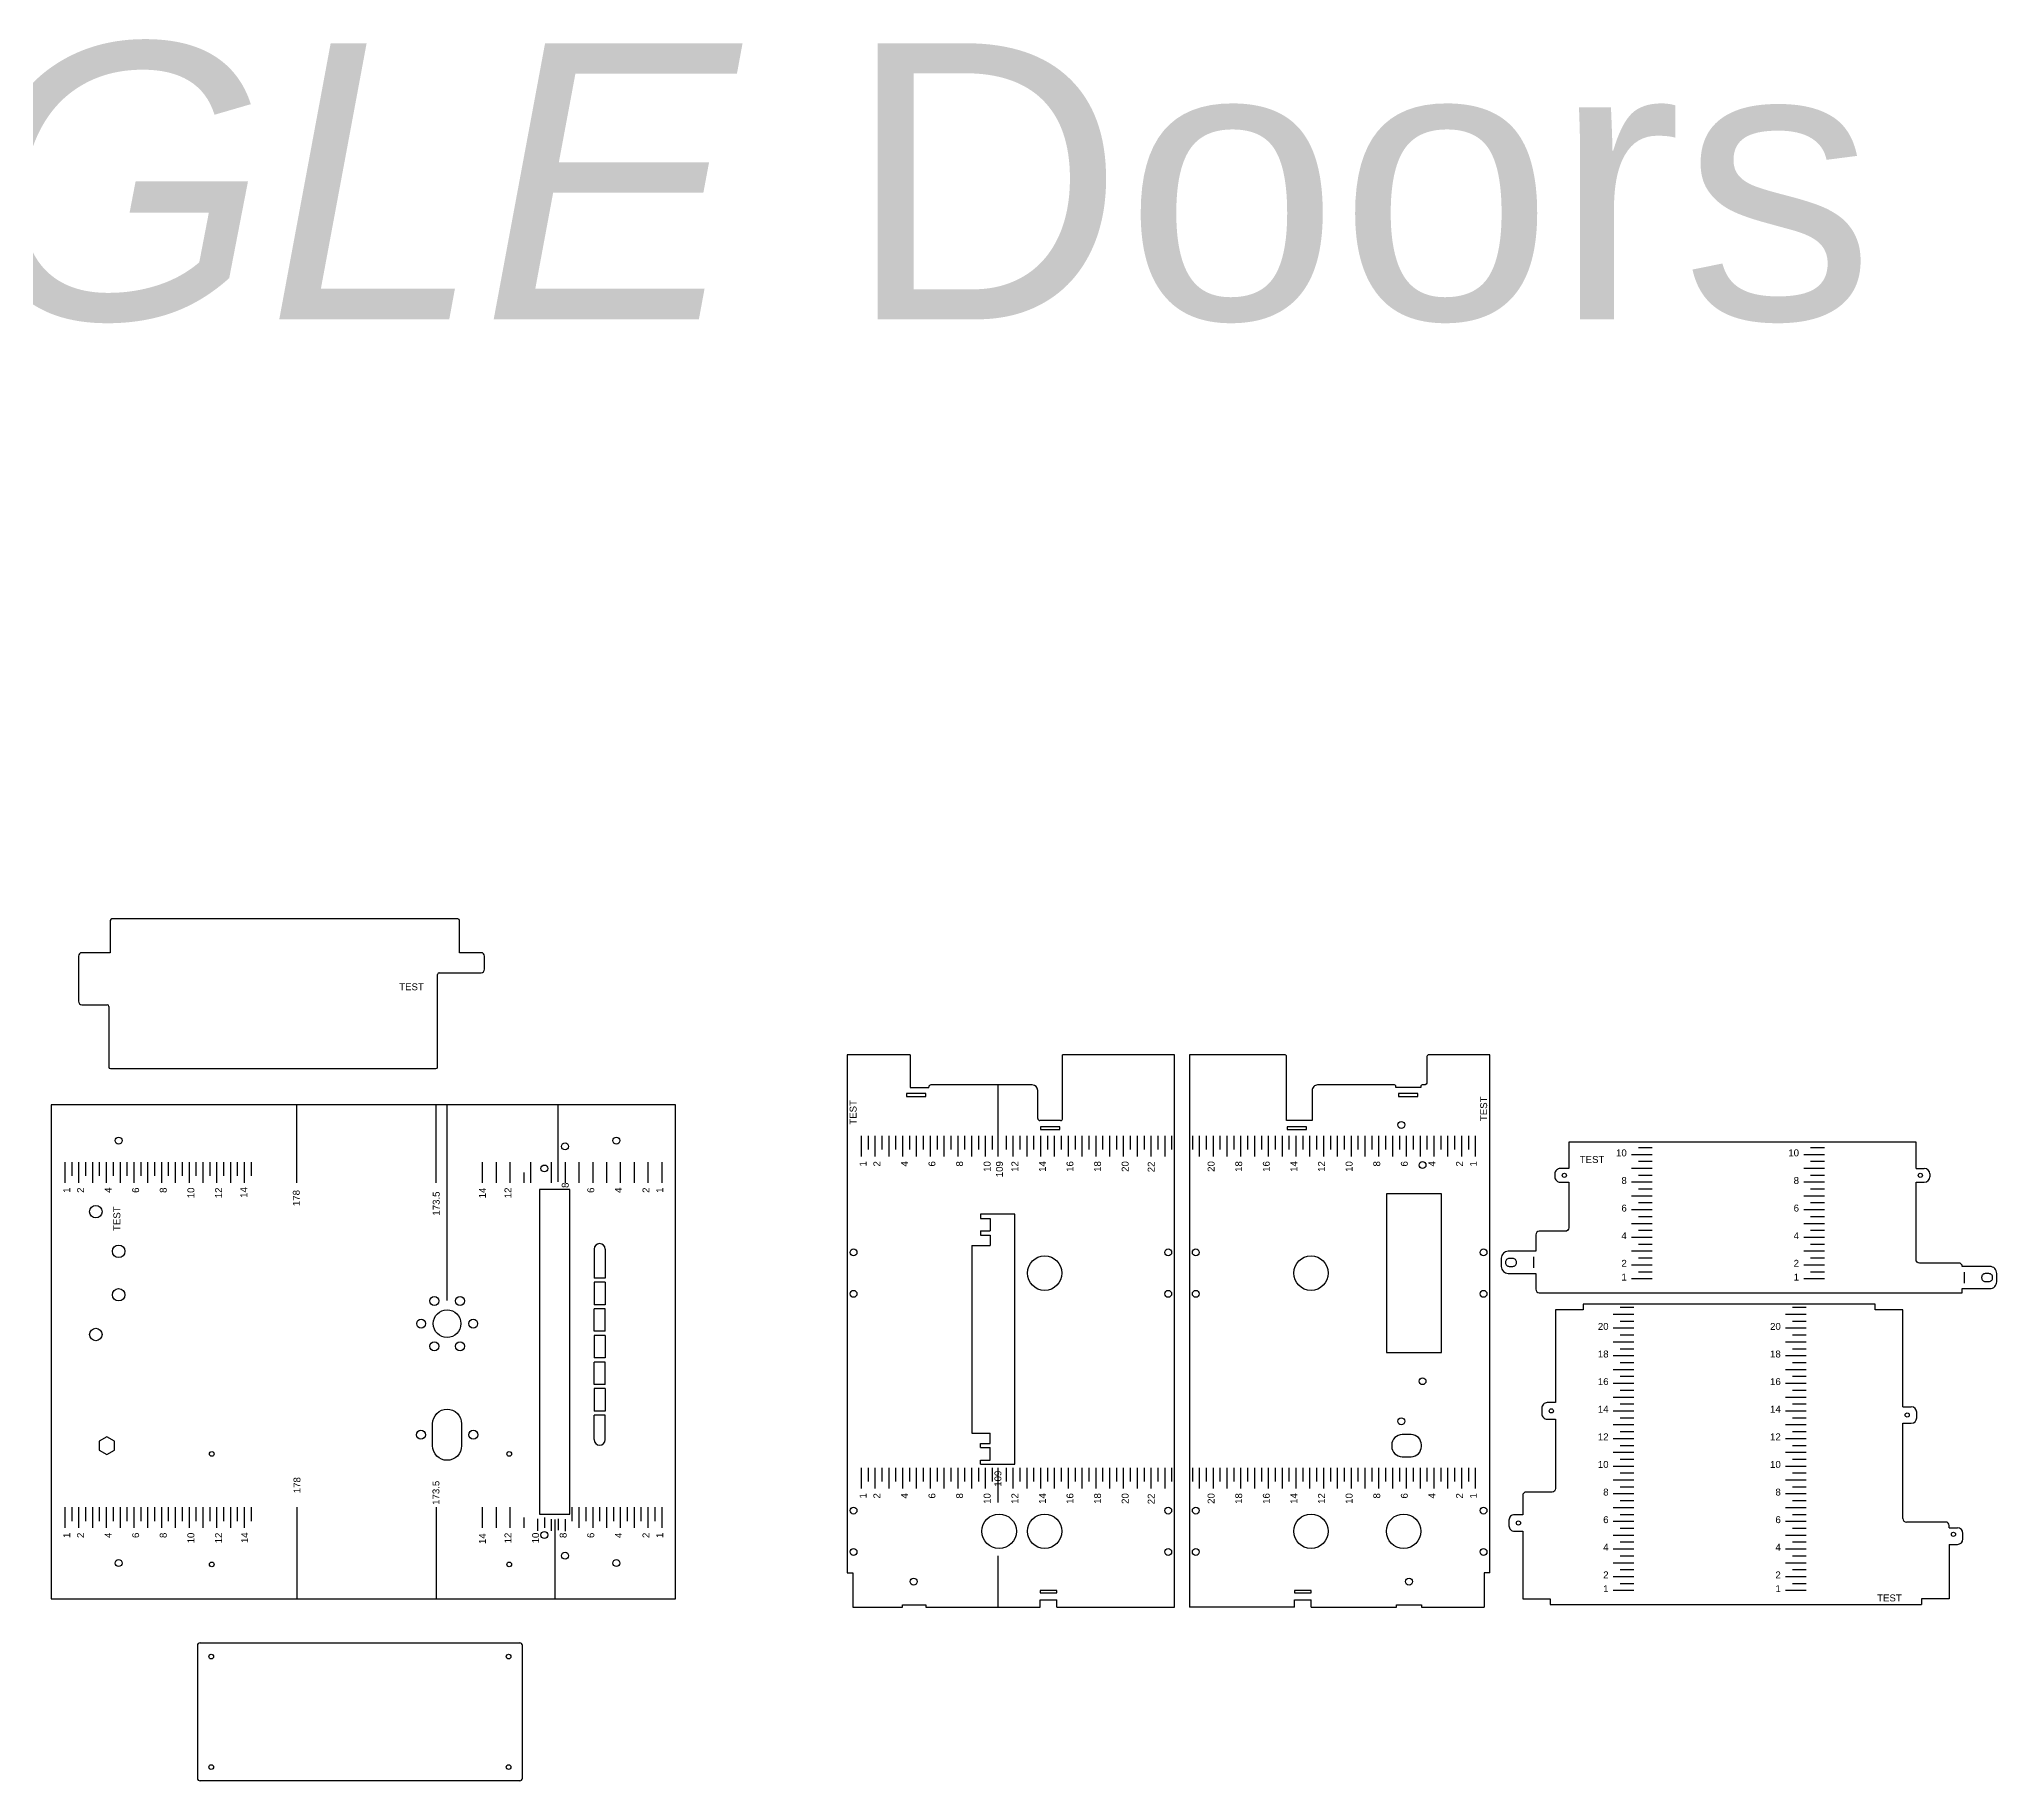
# Model space of a CAD drawing. Header units: millimetres. Extents: x -925 to 3059, y -1469 to 1737.
# Drawn here: x 775 to 2194, y -1461 to -199 of the extents above; entities that cross this region are included whole.
import ezdxf

# ---------------------------------------------------------------- set-up
doc = ezdxf.new("R2010")
doc.units = ezdxf.units.MM
doc.styles.get("Standard").update_dxf_attribs({"font": 'arial.ttf'})

msp = doc.modelspace()

# ---------------------------------------------------------------- linework, layer by layer
at = {"color": 3}
for p, q in [((1078.7, -836.5), (827.9, -836.5)), ((826.7, -837.7), (826.7, -861)), ((1079.9, -861), (1079.9, -837.7)), ((803.7, -863.5), (803.7, -896.2)), ((826.7, -861), (806.2, -861)), ((1095.4, -861), (1079.9, -861)), ((1097.9, -873), (1097.9, -863.5)), ((1063.9, -943.8), (1063.9, -876.7)), ((1065.1, -875.5), (1095.4, -875.5)), ((806.2, -898.7), (824.5, -898.7)), ((825.7, -899.9), (825.7, -943.8)), ((826.9, -945), (1062.7, -945)), ((1177.3, -1075.7), (1177.3, -1096.7)), ((1181.3, -1071.7), (1181.3, -1071.7)), ((1185.3, -1075.7), (1185.3, -1096.7)), ((1185.3, -1096.7), (1177.3, -1096.7)), ((1177.3, -1099.7), (1177.3, -1116)), ((1185.3, -1099.7), (1177.3, -1099.7)), ((1185.3, -1099.7), (1185.3, -1116)), ((1185.3, -1116), (1177.3, -1116)), ((1185.3, -1119), (1177.3, -1119)), ((1177.3, -1135.2), (1177.3, -1119)), ((1185.3, -1135.2), (1185.3, -1119)), ((1185.3, -1135.2), (1177.3, -1135.2)), ((1177.3, -1138.2), (1177.3, -1154.5)), ((1185.3, -1138.2), (1177.3, -1138.2)), ((1185.3, -1138.2), (1185.3, -1154.5)), ((1185.3, -1154.5), (1177.3, -1154.5)), ((1185.3, -1157.5), (1177.3, -1157.5)), ((1177.3, -1173.7), (1177.3, -1157.5)), ((1185.3, -1173.7), (1185.3, -1157.5)), ((1185.3, -1173.7), (1177.3, -1173.7)), ((1177.3, -1176.7), (1177.3, -1193)), ((1185.3, -1176.7), (1177.3, -1176.7)), ((1185.3, -1176.7), (1185.3, -1193)), ((1185.3, -1193), (1177.3, -1193)), ((1185.3, -1196), (1177.3, -1196)), ((1177.3, -1213.7), (1177.3, -1196)), ((1185.3, -1213.7), (1185.3, -1196)), ((1181.3, -1217.7), (1181.3, -1217.7))]:
    msp.add_line(p, q, dxfattribs=at)
for p, q in [((1406.3, -935.1), (1360.8, -935.1)), ((1406.3, -935.1), (1406.3, -958.6)), ((1516.8, -981.1), (1516.8, -935.1)), ((1417.8, -963.1), (1403.8, -963.1)), ((1403.8, -963.1), (1403.8, -965.1)), ((1406.3, -958.6), (1419.8, -958.6)), ((1417.8, -965.1), (1417.8, -963.1)), ((1419.8, -958.6), (1419.8, -958.3)), ((1494.8, -956.8), (1421.3, -956.8)), ((1498.8, -981.1), (1498.8, -960.8)), ((1236.3, -971.1), (783.8, -971.1)), ((783.8, -971.1), (783.8, -1329.1)), ((1236.3, -1329.1), (1236.3, -971.1)), ((1403.8, -965.1), (1417.8, -965.1)), ((1515.3, -982.6), (1500.3, -982.6)), ((1514.8, -987.1), (1500.8, -987.1)), ((1500.8, -987.1), (1500.8, -989.1)), ((1500.8, -989.1), (1514.8, -989.1)), ((1514.8, -989.1), (1514.8, -987.1)), ((2145.2, -1021.3), (2145.2, -1023.3)), ((1457.3, -1050.5), (1457.3, -1053.5)), ((1457.3, -1062.5), (1464.3, -1062.5)), ((1464.3, -1053.5), (1464.3, -1062.5)), ((1451.1, -1073), (1451.1, -1209)), ((1451.1, -1073), (1464.3, -1073)), ((1464.3, -1065.5), (1464.3, -1073)), ((2170.3, -1100.3), (2170.3, -1092.3)), ((1862.2, -1107.3), (2168.7, -1107.3)), ((2105.7, -1119.6), (2105.7, -1115.6)), ((2125.7, -1119.6), (2105.7, -1119.6)), ((2125.7, -1270.9), (2125.7, -1201.9)), ((2135.7, -1197.9), (2135.7, -1193.9)), ((1451.1, -1209), (1464.3, -1209)), ((1457.3, -1219.5), (1464.3, -1219.5)), ((1464.3, -1216.5), (1464.3, -1209)), ((1457.3, -1231.5), (1482.3, -1231.5)), ((2156.7, -1273.4), (2128.2, -1273.4)), ((2159.2, -1277.6), (2159.2, -1275.9)), ((2159.2, -1289.6), (2159.2, -1329.1)), ((2169.2, -1285.6), (2169.2, -1281.6)), ((1360.8, -1310.1), (1364.8, -1310.1)), ((1364.8, -1310.1), (1364.8, -1335.1)), ((1826.3, -1310.1), (1822.3, -1310.1)), ((1822.3, -1310.1), (1822.3, -1335.1)), ((783.8, -1329.1), (1236.3, -1329.1)), ((1500.6, -1335.1), (1500.6, -1329.7)), ((1500.6, -1329.7), (1512.6, -1329.7)), ((1512.6, -1335.1), (1512.6, -1329.7)), ((1684.8, -1335.1), (1684.8, -1329.7)), ((1684.8, -1329.7), (1696.8, -1329.7)), ((1696.8, -1335.1), (1696.8, -1329.7)), ((2159.2, -1329.1), (2139.2, -1329.1)), ((2139.2, -1329.1), (2139.2, -1333.1)), ((1512.6, -1335.1), (1597.8, -1335.1)), ((1684.8, -1335.1), (1608.8, -1335.1))]:
    msp.add_line(p, q)
at = {"color": 2}
for p, q in [((1469.8, -956.8), (1469.8, -1008.6)), ((961.8, -1027.7), (961.8, -971.1)), ((1062.8, -1027.7), (1062.8, -971.1)), ((1370.8, -993.6), (1370.8, -1008.6)), ((1375.8, -993.6), (1375.8, -1003.6)), ((1380.8, -993.6), (1380.8, -1008.6)), ((1385.8, -993.6), (1385.8, -1003.6)), ((1390.8, -993.6), (1390.8, -1008.6)), ((1395.8, -993.6), (1395.8, -1003.6)), ((1400.8, -993.6), (1400.8, -1008.6)), ((1405.8, -993.6), (1405.8, -1003.6)), ((1410.8, -993.6), (1410.8, -1008.6)), ((1415.8, -993.6), (1415.8, -1003.6)), ((1420.8, -993.6), (1420.8, -1008.6)), ((1425.8, -993.6), (1425.8, -1003.6)), ((1430.8, -993.6), (1430.8, -1008.6)), ((1435.8, -993.6), (1435.8, -1003.6)), ((1440.8, -993.6), (1440.8, -1008.6)), ((1445.8, -993.6), (1445.8, -1003.6)), ((1450.8, -993.6), (1450.8, -1008.6)), ((1455.8, -993.6), (1455.8, -1003.6)), ((1460.8, -993.6), (1460.8, -1008.6)), ((1465.8, -993.6), (1465.8, -1003.6)), ((1475.8, -993.6), (1475.8, -1003.6)), ((1480.8, -993.6), (1480.8, -1008.6)), ((1485.8, -993.6), (1485.8, -1003.6)), ((1490.8, -993.6), (1490.8, -1008.6)), ((1495.8, -993.6), (1495.8, -1003.6)), ((1500.8, -993.6), (1500.8, -1008.6)), ((1505.8, -993.6), (1505.8, -1003.6)), ((1510.8, -993.6), (1510.8, -1008.6)), ((1515.8, -993.6), (1515.8, -1003.6)), ((1520.8, -993.6), (1520.8, -1008.6)), ((1525.8, -993.6), (1525.8, -1003.6)), ((1530.8, -993.6), (1530.8, -1008.6)), ((1535.8, -993.6), (1535.8, -1003.6)), ((1540.8, -993.6), (1540.8, -1008.6)), ((1545.8, -993.6), (1545.8, -1003.6)), ((1550.8, -993.6), (1550.8, -1008.6)), ((1555.8, -993.6), (1555.8, -1003.6)), ((1560.8, -993.6), (1560.8, -1008.6)), ((1565.8, -993.6), (1565.8, -1003.6)), ((1570.8, -993.6), (1570.8, -1008.6)), ((1575.8, -993.6), (1575.8, -1003.6)), ((1580.8, -993.6), (1580.8, -1008.6)), ((1585.8, -993.6), (1585.8, -1003.6)), ((1590.8, -993.6), (1590.8, -1008.6)), ((1595.8, -993.6), (1595.8, -1003.6)), ((1610.8, -993.6), (1610.8, -1003.6)), ((1615.8, -993.6), (1615.8, -1008.6)), ((1620.8, -993.6), (1620.8, -1003.6)), ((1625.8, -993.6), (1625.8, -1008.6)), ((1630.8, -993.6), (1630.8, -1003.6)), ((1635.8, -993.6), (1635.8, -1008.6)), ((1640.8, -993.6), (1640.8, -1003.6)), ((1645.8, -993.6), (1645.8, -1008.6)), ((1650.8, -993.6), (1650.8, -1003.6)), ((1655.8, -993.6), (1655.8, -1008.6)), ((1660.8, -993.6), (1660.8, -1003.6)), ((1665.8, -993.6), (1665.8, -1008.6)), ((1670.8, -993.6), (1670.8, -1003.6)), ((1675.8, -993.6), (1675.8, -1008.6)), ((1680.8, -993.6), (1680.8, -1003.6)), ((1685.8, -993.6), (1685.8, -1008.6)), ((1690.8, -993.6), (1690.8, -1003.6)), ((1695.8, -993.6), (1695.8, -1008.6)), ((1700.8, -993.6), (1700.8, -1003.6)), ((1705.8, -993.6), (1705.8, -1008.6)), ((1710.8, -993.6), (1710.8, -1003.6)), ((1715.8, -993.6), (1715.8, -1008.6)), ((1720.8, -993.6), (1720.8, -1003.6)), ((1725.8, -993.6), (1725.8, -1008.6)), ((1730.8, -993.6), (1730.8, -1003.6)), ((1735.8, -993.6), (1735.8, -1008.6)), ((1740.8, -993.6), (1740.8, -1003.6)), ((1745.8, -993.6), (1745.8, -1008.6)), ((1750.8, -993.6), (1750.8, -1003.6)), ((1755.8, -993.6), (1755.8, -1008.6)), ((1760.8, -993.6), (1760.8, -1003.6)), ((1765.8, -993.6), (1765.8, -1008.6)), ((1770.8, -993.6), (1770.8, -1003.6)), ((1775.8, -993.6), (1775.8, -1008.6)), ((1780.8, -993.6), (1780.8, -1003.6)), ((1785.8, -993.6), (1785.8, -1008.6)), ((1790.8, -993.6), (1790.8, -1003.6)), ((1795.8, -993.6), (1795.8, -1008.6)), ((1800.8, -993.6), (1800.8, -1003.6)), ((1805.8, -993.6), (1805.8, -1008.6)), ((1810.8, -993.6), (1810.8, -1003.6)), ((1815.8, -993.6), (1815.8, -1008.6)), ((1944, -1002.3), (1934, -1002.3)), ((2068.8, -1002.3), (2058.8, -1002.3)), ((793.8, -1012.7), (793.8, -1027.7)), ((798.8, -1012.7), (798.8, -1022.7)), ((803.8, -1012.7), (803.8, -1027.7)), ((808.8, -1012.7), (808.8, -1022.7)), ((813.8, -1012.7), (813.8, -1027.7)), ((818.8, -1012.7), (818.8, -1022.7)), ((823.8, -1012.7), (823.8, -1027.7)), ((828.8, -1012.7), (828.8, -1022.7)), ((833.8, -1012.7), (833.8, -1027.7)), ((838.8, -1012.7), (838.8, -1022.7)), ((843.8, -1012.7), (843.8, -1027.7)), ((848.8, -1012.7), (848.8, -1022.7)), ((853.8, -1012.7), (853.8, -1027.7)), ((858.8, -1012.7), (858.8, -1022.7)), ((863.8, -1012.7), (863.8, -1027.7)), ((868.8, -1012.7), (868.8, -1022.7)), ((873.8, -1012.7), (873.8, -1027.7)), ((878.8, -1012.7), (878.8, -1022.7)), ((883.8, -1012.7), (883.8, -1027.7)), ((888.8, -1012.7), (888.8, -1022.7)), ((893.8, -1012.7), (893.8, -1027.7)), ((898.8, -1012.7), (898.8, -1022.7)), ((903.8, -1012.7), (903.8, -1027.7)), ((908.8, -1012.7), (908.8, -1022.7)), ((913.8, -1012.7), (913.8, -1027.7)), ((918.8, -1012.7), (918.8, -1022.7)), ((923.8, -1012.7), (923.8, -1027.7)), ((928.8, -1012.7), (928.8, -1022.7)), ((1096.3, -1012.7), (1096.3, -1027.7)), ((1106.3, -1012.7), (1106.3, -1027.7)), ((1116.3, -1012.7), (1116.3, -1027.7)), ((1126.3, -1020.2), (1126.3, -1027.7)), ((1131.3, -1012.7), (1131.3, -1027.7)), ((1146.3, -1012.7), (1146.3, -1027.7)), ((1156.3, -1012.7), (1156.3, -1027.7)), ((1166.3, -1012.7), (1166.3, -1027.7)), ((1176.3, -1012.7), (1176.3, -1027.7)), ((1186.3, -1012.7), (1186.3, -1027.7)), ((1196.3, -1012.7), (1196.3, -1027.7)), ((1206.3, -1012.7), (1206.3, -1027.7)), ((1216.3, -1012.7), (1216.3, -1027.7)), ((1226.3, -1012.7), (1226.3, -1027.7)), ((1944, -1007.3), (1929, -1007.3)), ((1944, -1017.3), (1929, -1017.3)), ((1944, -1012.3), (1934, -1012.3)), ((2068.8, -1007.3), (2053.8, -1007.3)), ((2068.8, -1017.3), (2053.8, -1017.3)), ((2068.8, -1012.3), (2058.8, -1012.3)), ((1944, -1027.3), (1929, -1027.3)), ((1944, -1022.3), (1934, -1022.3)), ((1944, -1032.3), (1934, -1032.3)), ((2068.8, -1027.3), (2053.8, -1027.3)), ((2068.8, -1022.3), (2058.8, -1022.3)), ((2068.8, -1032.3), (2058.8, -1032.3)), ((1944, -1037.3), (1929, -1037.3)), ((1944, -1047.3), (1929, -1047.3)), ((1944, -1042.3), (1934, -1042.3)), ((2068.8, -1037.3), (2053.8, -1037.3)), ((2068.8, -1047.3), (2053.8, -1047.3)), ((2068.8, -1042.3), (2058.8, -1042.3)), ((1944, -1057.3), (1929, -1057.3)), ((1944, -1052.3), (1934, -1052.3)), ((1944, -1062.3), (1934, -1062.3)), ((2068.8, -1057.3), (2053.8, -1057.3)), ((2068.8, -1052.3), (2058.8, -1052.3)), ((2068.8, -1062.3), (2058.8, -1062.3)), ((1944, -1067.3), (1929, -1067.3)), ((1944, -1077.3), (1929, -1077.3)), ((1944, -1072.3), (1934, -1072.3)), ((2068.8, -1067.3), (2053.8, -1067.3)), ((2068.8, -1077.3), (2053.8, -1077.3)), ((2068.8, -1072.3), (2058.8, -1072.3)), ((1944, -1087.3), (1929, -1087.3)), ((1944, -1082.3), (1934, -1082.3)), ((2068.8, -1087.3), (2053.8, -1087.3)), ((2068.8, -1082.3), (2058.8, -1082.3)), ((1944, -1097.3), (1929, -1097.3)), ((1944, -1092.3), (1934, -1092.3)), ((2068.8, -1097.3), (2053.8, -1097.3)), ((2068.8, -1092.3), (2058.8, -1092.3)), ((1930.8, -1118.1), (1920.8, -1118.1)), ((2055.6, -1118.1), (2045.6, -1118.1)), ((1930.8, -1123.1), (1915.8, -1123.1)), ((1930.8, -1133.1), (1915.8, -1133.1)), ((1930.8, -1128.1), (1920.8, -1128.1)), ((2055.6, -1123.1), (2040.6, -1123.1)), ((2055.6, -1133.1), (2040.6, -1133.1)), ((2055.6, -1128.1), (2045.6, -1128.1)), ((1930.8, -1143.1), (1915.8, -1143.1)), ((1930.8, -1138.1), (1920.8, -1138.1)), ((1930.8, -1148.1), (1920.8, -1148.1)), ((2055.6, -1143.1), (2040.6, -1143.1)), ((2055.6, -1138.1), (2045.6, -1138.1)), ((2055.6, -1148.1), (2045.6, -1148.1)), ((1930.8, -1153.1), (1915.8, -1153.1)), ((1930.8, -1163.1), (1915.8, -1163.1)), ((1930.8, -1158.1), (1920.8, -1158.1)), ((2055.6, -1153.1), (2040.6, -1153.1)), ((2055.6, -1163.1), (2040.6, -1163.1)), ((2055.6, -1158.1), (2045.6, -1158.1)), ((1930.8, -1173.1), (1915.8, -1173.1)), ((1930.8, -1168.1), (1920.8, -1168.1)), ((2055.6, -1173.1), (2040.6, -1173.1)), ((2055.6, -1168.1), (2045.6, -1168.1)), ((1930.8, -1183.1), (1915.8, -1183.1)), ((1930.8, -1178.1), (1920.8, -1178.1)), ((1930.8, -1188.1), (1920.8, -1188.1)), ((2055.6, -1183.1), (2040.6, -1183.1)), ((2055.6, -1178.1), (2045.6, -1178.1)), ((2055.6, -1188.1), (2045.6, -1188.1)), ((1930.8, -1193.1), (1915.8, -1193.1)), ((1930.8, -1203.1), (1915.8, -1203.1)), ((1930.8, -1198.1), (1920.8, -1198.1)), ((2055.6, -1193.1), (2040.6, -1193.1)), ((2055.6, -1203.1), (2040.6, -1203.1)), ((2055.6, -1198.1), (2045.6, -1198.1)), ((1930.8, -1213.1), (1915.8, -1213.1)), ((1930.8, -1208.1), (1920.8, -1208.1)), ((1930.8, -1218.1), (1920.8, -1218.1)), ((2055.6, -1213.1), (2040.6, -1213.1)), ((2055.6, -1208.1), (2045.6, -1208.1)), ((2055.6, -1218.1), (2045.6, -1218.1)), ((1370.8, -1234.1), (1370.8, -1249.1)), ((1375.8, -1234.1), (1375.8, -1244.1)), ((1380.8, -1234.1), (1380.8, -1249.1)), ((1385.8, -1234.1), (1385.8, -1244.1)), ((1390.8, -1234.1), (1390.8, -1249.1)), ((1395.8, -1234.1), (1395.8, -1244.1)), ((1400.8, -1234.1), (1400.8, -1249.1)), ((1405.8, -1234.1), (1405.8, -1244.1)), ((1410.8, -1234.1), (1410.8, -1249.1)), ((1415.8, -1234.1), (1415.8, -1244.1)), ((1420.8, -1234.1), (1420.8, -1249.1)), ((1425.8, -1234.1), (1425.8, -1244.1)), ((1430.8, -1234.1), (1430.8, -1249.1)), ((1435.8, -1234.1), (1435.8, -1244.1)), ((1440.8, -1234.1), (1440.8, -1249.1)), ((1445.8, -1234.1), (1445.8, -1244.1)), ((1450.8, -1234.1), (1450.8, -1249.1)), ((1455.8, -1234.1), (1455.8, -1244.1)), ((1460.8, -1234.1), (1460.8, -1249.1)), ((1465.8, -1234.1), (1465.8, -1244.1)), ((1469.8, -1234.1), (1469.8, -1259.3)), ((1475.8, -1234.1), (1475.8, -1244.1)), ((1480.8, -1234.1), (1480.8, -1249.1)), ((1485.8, -1234.1), (1485.8, -1244.1)), ((1490.8, -1234.1), (1490.8, -1249.1)), ((1495.8, -1234.1), (1495.8, -1244.1)), ((1500.8, -1234.1), (1500.8, -1249.1)), ((1505.8, -1234.1), (1505.8, -1244.1)), ((1510.8, -1234.1), (1510.8, -1249.1)), ((1515.8, -1234.1), (1515.8, -1244.1)), ((1520.8, -1234.1), (1520.8, -1249.1)), ((1525.8, -1234.1), (1525.8, -1244.1)), ((1530.8, -1234.1), (1530.8, -1249.1)), ((1535.8, -1234.1), (1535.8, -1244.1)), ((1540.8, -1234.1), (1540.8, -1249.1)), ((1545.8, -1234.1), (1545.8, -1244.1)), ((1550.8, -1234.1), (1550.8, -1249.1)), ((1555.8, -1234.1), (1555.8, -1244.1)), ((1560.8, -1234.1), (1560.8, -1249.1)), ((1565.8, -1234.1), (1565.8, -1244.1)), ((1570.8, -1234.1), (1570.8, -1249.1)), ((1575.8, -1234.1), (1575.8, -1244.1)), ((1580.8, -1234.1), (1580.8, -1249.1)), ((1585.8, -1234.1), (1585.8, -1244.1)), ((1590.8, -1234.1), (1590.8, -1249.1)), ((1595.8, -1234.1), (1595.8, -1244.1)), ((1610.8, -1234.1), (1610.8, -1244.1)), ((1615.8, -1234.1), (1615.8, -1249.1)), ((1620.8, -1234.1), (1620.8, -1244.1)), ((1625.8, -1234.1), (1625.8, -1249.1)), ((1630.8, -1234.1), (1630.8, -1244.1)), ((1635.8, -1234.1), (1635.8, -1249.1)), ((1640.8, -1234.1), (1640.8, -1244.1)), ((1645.8, -1234.1), (1645.8, -1249.1)), ((1650.8, -1234.1), (1650.8, -1244.1)), ((1655.8, -1234.1), (1655.8, -1249.1)), ((1660.8, -1234.1), (1660.8, -1244.1)), ((1665.8, -1234.1), (1665.8, -1249.1)), ((1670.8, -1234.1), (1670.8, -1244.1)), ((1675.8, -1234.1), (1675.8, -1249.1)), ((1680.8, -1234.1), (1680.8, -1244.1)), ((1685.8, -1234.1), (1685.8, -1249.1)), ((1690.8, -1234.1), (1690.8, -1244.1)), ((1695.8, -1234.1), (1695.8, -1249.1)), ((1700.8, -1234.1), (1700.8, -1244.1)), ((1705.8, -1234.1), (1705.8, -1249.1)), ((1710.8, -1234.1), (1710.8, -1244.1)), ((1715.8, -1234.1), (1715.8, -1249.1)), ((1720.8, -1234.1), (1720.8, -1244.1)), ((1725.8, -1234.1), (1725.8, -1249.1)), ((1730.8, -1234.1), (1730.8, -1244.1)), ((1735.8, -1234.1), (1735.8, -1249.1)), ((1740.8, -1234.1), (1740.8, -1244.1)), ((1745.8, -1234.1), (1745.8, -1249.1)), ((1750.8, -1234.1), (1750.8, -1244.1)), ((1755.8, -1234.1), (1755.8, -1249.1)), ((1760.8, -1234.1), (1760.8, -1244.1)), ((1765.8, -1234.1), (1765.8, -1249.1)), ((1770.8, -1234.1), (1770.8, -1244.1)), ((1775.8, -1234.1), (1775.8, -1249.1)), ((1780.8, -1234.1), (1780.8, -1244.1)), ((1785.8, -1234.1), (1785.8, -1249.1)), ((1790.8, -1234.1), (1790.8, -1244.1)), ((1795.8, -1234.1), (1795.8, -1249.1)), ((1800.8, -1234.1), (1800.8, -1244.1)), ((1805.8, -1234.1), (1805.8, -1249.1)), ((1810.8, -1234.1), (1810.8, -1244.1)), ((1815.8, -1234.1), (1815.8, -1249.1)), ((1930.8, -1223.1), (1915.8, -1223.1)), ((1930.8, -1233.1), (1915.8, -1233.1)), ((1930.8, -1228.1), (1920.8, -1228.1)), ((2055.6, -1223.1), (2040.6, -1223.1)), ((2055.6, -1233.1), (2040.6, -1233.1)), ((2055.6, -1228.1), (2045.6, -1228.1)), ((1930.8, -1243.1), (1915.8, -1243.1)), ((1930.8, -1238.1), (1920.8, -1238.1)), ((1930.8, -1248.1), (1920.8, -1248.1)), ((2055.6, -1243.1), (2040.6, -1243.1)), ((2055.6, -1238.1), (2045.6, -1238.1)), ((2055.6, -1248.1), (2045.6, -1248.1)), ((1930.8, -1253.1), (1915.8, -1253.1)), ((1930.8, -1258.1), (1920.8, -1258.1)), ((2055.6, -1253.1), (2040.6, -1253.1)), ((2055.6, -1258.1), (2045.6, -1258.1)), ((793.8, -1262.7), (793.8, -1277.7)), ((798.8, -1262.7), (798.8, -1272.7)), ((803.8, -1262.7), (803.8, -1277.7)), ((808.8, -1262.7), (808.8, -1272.7)), ((813.8, -1262.7), (813.8, -1277.7)), ((818.8, -1262.7), (818.8, -1272.7)), ((823.8, -1262.7), (823.8, -1277.7)), ((828.8, -1262.7), (828.8, -1272.7)), ((833.8, -1262.7), (833.8, -1277.7)), ((838.8, -1262.7), (838.8, -1272.7)), ((843.8, -1262.7), (843.8, -1277.7)), ((848.8, -1262.7), (848.8, -1272.7)), ((853.8, -1262.7), (853.8, -1277.7)), ((858.8, -1262.7), (858.8, -1272.7)), ((863.8, -1262.7), (863.8, -1277.7)), ((868.8, -1262.7), (868.8, -1272.7)), ((873.8, -1262.7), (873.8, -1277.7)), ((878.8, -1262.7), (878.8, -1272.7)), ((883.8, -1262.7), (883.8, -1277.7)), ((888.8, -1262.7), (888.8, -1272.7)), ((893.8, -1262.7), (893.8, -1277.7)), ((898.8, -1262.7), (898.8, -1272.7)), ((903.8, -1262.7), (903.8, -1277.7)), ((908.8, -1262.7), (908.8, -1272.7)), ((913.8, -1262.7), (913.8, -1277.7)), ((918.8, -1262.7), (918.8, -1272.7)), ((923.8, -1262.7), (923.8, -1277.7)), ((928.8, -1262.7), (928.8, -1272.7)), ((961.8, -1262.7), (961.8, -1329.1)), ((1062.8, -1262.7), (1062.8, -1329.1)), ((1096.3, -1262.7), (1096.3, -1277.7)), ((1106.3, -1262.7), (1106.3, -1277.7)), ((1116.3, -1262.7), (1116.3, -1277.7)), ((1126.3, -1270.2), (1126.3, -1277.7)), ((1136.3, -1271.2), (1136.3, -1279.7)), ((1141.3, -1270.2), (1141.3, -1277.6)), ((1146.3, -1271.3), (1146.3, -1279.8)), ((1151.3, -1271), (1151.3, -1279.2)), ((1156.3, -1271.3), (1156.3, -1280)), ((1161.3, -1262.7), (1161.3, -1272.7)), ((1166.3, -1262.7), (1166.3, -1277.7)), ((1171.3, -1262.7), (1171.3, -1272.7)), ((1176.3, -1262.7), (1176.3, -1277.7)), ((1181.3, -1262.7), (1181.3, -1272.7)), ((1186.3, -1262.7), (1186.3, -1277.7)), ((1191.3, -1262.7), (1191.3, -1272.7)), ((1196.3, -1262.7), (1196.3, -1277.7)), ((1201.3, -1262.7), (1201.3, -1272.7)), ((1206.3, -1262.7), (1206.3, -1277.7)), ((1211.3, -1262.7), (1211.3, -1272.7)), ((1216.3, -1262.7), (1216.3, -1277.7)), ((1221.3, -1262.7), (1221.3, -1272.7)), ((1226.3, -1262.7), (1226.3, -1277.7)), ((1930.8, -1263.1), (1915.8, -1263.1)), ((1930.8, -1273.1), (1915.8, -1273.1)), ((1930.8, -1268.1), (1920.8, -1268.1)), ((2055.6, -1263.1), (2040.6, -1263.1)), ((2055.6, -1273.1), (2040.6, -1273.1)), ((2055.6, -1268.1), (2045.6, -1268.1)), ((1930.8, -1283.1), (1915.8, -1283.1)), ((1930.8, -1278.1), (1920.8, -1278.1)), ((1930.8, -1288.1), (1920.8, -1288.1)), ((2055.6, -1283.1), (2040.6, -1283.1)), ((2055.6, -1278.1), (2045.6, -1278.1)), ((2055.6, -1288.1), (2045.6, -1288.1)), ((1930.8, -1293.1), (1915.8, -1293.1)), ((1930.8, -1303.1), (1915.8, -1303.1)), ((1930.8, -1298.1), (1920.8, -1298.1)), ((2055.6, -1293.1), (2040.6, -1293.1)), ((2055.6, -1303.1), (2040.6, -1303.1)), ((2055.6, -1298.1), (2045.6, -1298.1)), ((1930.8, -1313.1), (1915.8, -1313.1)), ((1930.8, -1308.1), (1920.8, -1308.1)), ((1930.8, -1318.1), (1920.8, -1318.1)), ((2055.6, -1313.1), (2040.6, -1313.1)), ((2055.6, -1308.1), (2045.6, -1308.1)), ((2055.6, -1318.1), (2045.6, -1318.1)), ((1930.8, -1323.1), (1915.8, -1323.1)), ((2055.6, -1323.1), (2040.6, -1323.1))]:
    msp.add_line(p, q, dxfattribs=at)
at = {"color": 7, "true_color": 0xffffff}
for p, q in [((1070.8, -1113), (1070.8, -971.1)), ((1151.3, -1027), (1151.3, -971.1)), ((1457.3, -1053.5), (1464.3, -1053.5)), ((1457.3, -1062.5), (1457.3, -1065.5)), ((1457.3, -1065.5), (1464.3, -1065.5)), ((1457.3, -1219.5), (1457.3, -1216.5)), ((1457.3, -1216.5), (1464.3, -1216.5)), ((1464.3, -1228.5), (1464.3, -1219.5)), ((1457.3, -1231.5), (1457.3, -1228.5)), ((1457.3, -1228.5), (1464.3, -1228.5)), ((1148.8, -1271.6), (1148.8, -1329.1))]:
    msp.add_line(p, q, dxfattribs=at)
at = {"ltscale": 0.5}
for p, q in [((2135.2, -1017.3), (2141.2, -1017.3)), ((2135.2, -1027.3), (2141.2, -1027.3)), ((2125.7, -1189.9), (2131.7, -1189.9)), ((2125.7, -1201.9), (2131.7, -1201.9)), ((2159.2, -1277.6), (2165.2, -1277.6)), ((2159.2, -1289.6), (2165.2, -1289.6))]:
    msp.add_line(p, q, dxfattribs=at)
at = {"color": 6}
for p, q in [((1834.7, -1082.3), (1834.7, -1088.3)), ((1469.8, -1298), (1469.8, -1335.1)), ((891.9, -1360.9), (1123.4, -1360.9)), ((1123.4, -1460.9), (891.9, -1460.9))]:
    msp.add_line(p, q, dxfattribs=at)
for points in [[(1360.8, -935.1), (1360.8, -1310.1)], [(1597.8, -935.1), (1516.8, -935.1)], [(1597.8, -1335.1), (1597.8, -935.1)], [(1608.8, -935.1), (1608.8, -1335.1)], [(1826.3, -1310.1), (1826.3, -935.1)], [(2135.2, -998.3), (1883.5, -998.3)], [(2135.2, -1017.3), (2135.2, -998.3)], [(1751.6, -1150.6), (1791.4, -1150.6), (1791.4, -1035.6), (1751.6, -1035.6), (1751.6, -1150.6)], [(1482.3, -1050.5), (1457.3, -1050.5)], [(1482.3, -1231.5), (1482.3, -1050.5)], [(2188.7, -1088.3), (2168.7, -1088.3)], [(2168.7, -1104.3), (2188.7, -1104.3)], [(2168.7, -1107.3), (2168.7, -1104.3)], [(2193.7, -1099.3), (2193.7, -1093.3)], [(2105.7, -1115.6), (1894, -1115.6)], [(2125.7, -1189.9), (2125.7, -1119.6)], [(824.3, -1224.4), (829.8, -1221.3), (829.8, -1214.9), (824.3, -1211.7), (818.8, -1214.9), (818.8, -1221.3), (824.3, -1224.4)], [(1400.8, -1333.3), (1417.8, -1333.3)], [(1400.8, -1335.1), (1400.8, -1333.3)], [(1417.8, -1333.3), (1417.8, -1335.1)], [(1500.6, -1324.7), (1512.6, -1324.7), (1512.6, -1323), (1500.6, -1323), (1500.6, -1324.7)], [(1684.8, -1324.7), (1696.8, -1324.7), (1696.8, -1323), (1684.8, -1323), (1684.8, -1324.7)], [(1758.8, -1333.3), (1776.8, -1333.3)], [(1758.8, -1335.1), (1758.8, -1333.3)], [(1776.8, -1333.3), (1776.8, -1335.1)], [(1870.2, -1333.1), (2139.2, -1333.1)], [(1364.8, -1335.1), (1400.8, -1335.1)], [(1417.8, -1335.1), (1500.6, -1335.1)], [(1696.8, -1335.1), (1758.8, -1335.1)], [(1776.8, -1335.1), (1822.3, -1335.1)], [(889.9, -1362.9), (889.9, -1458.9)], [(1125.4, -1458.9), (1125.4, -1362.9)]]:
    msp.add_lwpolyline(points)
at = {"color": 7, "true_color": 0xffffff}
for points in [[(1678.1, -935.1), (1608.8, -935.1)], [(1679.1, -982.6), (1679.1, -936.1)], [(1780.8, -936.1), (1780.8, -954.8)], [(1826.3, -935.1), (1781.8, -935.1)], [(1697.6, -960.8), (1697.6, -981.8)], [(1757.3, -956.8), (1701.6, -956.8)], [(1758.3, -958.6), (1758.3, -957.8)], [(1776.3, -958.6), (1758.3, -958.6)], [(1760.3, -965.1), (1774.3, -965.1), (1774.3, -963.1), (1760.3, -963.1), (1760.3, -965.1)], [(1776.3, -957.8), (1776.3, -958.6)], [(1778.8, -956.8), (1777.3, -956.8)], [(1697.6, -982.6), (1679.1, -982.6)], [(1679.6, -989.1), (1693.6, -989.1), (1693.6, -987.1), (1679.6, -987.1), (1679.6, -989.1)], [(1697.6, -981.8), (1697.6, -982.6)]]:
    msp.add_lwpolyline(points, dxfattribs=at)
for points in [[(1679.1, -936.1, 0.414214), (1678.1, -935.1)], [(1781.8, -935.1, 0.414214), (1780.8, -936.1)], [(1701.6, -956.8, 0.414214), (1697.6, -960.8)], [(1758.3, -957.8, 0.414214), (1757.3, -956.8)], [(1777.3, -956.8, 0.414214), (1776.3, -957.8)], [(1780.8, -954.8, -0.414214), (1778.8, -956.8)]]:
    msp.add_lwpolyline(points, format="xyb", dxfattribs=at)
at = {"color": 3}
for points in [[(1883.5, -998.3), (1883.5, -1017.3)], [(1873.5, -1021.3), (1873.5, -1023.3)], [(1883.5, -1017.3), (1877.5, -1017.3)], [(1877.5, -1027.3), (1883.5, -1027.3)], [(1883.5, -1027.3), (1883.5, -1060.3)], [(1881, -1062.8), (1862.2, -1062.8)], [(1859.7, -1077.3), (1839.7, -1077.3)], [(1859.7, -1065.3), (1859.7, -1077.3)], [(1858.1, -1081.3), (1858.1, -1089.3)], [(1839.7, -1093.3), (1859.7, -1093.3)], [(1859.7, -1093.3), (1859.7, -1104.8)], [(1874, -1119.6), (1874, -1186.9)], [(1894, -1119.6), (1874, -1119.6)], [(1894, -1115.6), (1894, -1119.6)], [(1864, -1190.9), (1864, -1194.9)], [(1874, -1186.9), (1868, -1186.9)], [(1868, -1198.9), (1874, -1198.9)], [(1874, -1198.9), (1874, -1249.2)], [(1850.2, -1254.2), (1850.2, -1268.1)], [(1871.5, -1251.7), (1852.7, -1251.7)], [(1840.2, -1272.1), (1840.2, -1276.1)], [(1850.2, -1268.1), (1844.2, -1268.1)], [(1844.2, -1280.1), (1850.2, -1280.1)], [(1850.2, -1280.1), (1850.2, -1329.1)], [(1850.2, -1329.1), (1870.2, -1329.1)], [(1870.2, -1329.1), (1870.2, -1333.1)]]:
    msp.add_lwpolyline(points, dxfattribs=at)
for points in [[(1877.5, -1017.3, 0.414214), (1873.5, -1021.3)], [(1873.5, -1023.3, 0.414214), (1877.5, -1027.3)], [(1862.2, -1062.8, 0.414214), (1859.7, -1065.3)], [(1883.5, -1060.3, -0.414214), (1881, -1062.8)], [(1839.7, -1077.3, 0.414214), (1834.7, -1082.3)], [(1834.7, -1088.3, 0.414214), (1839.7, -1093.3)], [(1840.4, -1088.2), (1843, -1088.2, 0.414214), (1845.7, -1085.5), (1845.7, -1085.2, 0.414214), (1843, -1082.5), (1840.4, -1082.5, 0.414214), (1837.7, -1085.2), (1837.7, -1085.5, 0.414214), (1840.4, -1088.2)], [(1868, -1186.9, 0.414214), (1864, -1190.9)], [(1864, -1194.9, 0.414214), (1868, -1198.9)], [(1852.7, -1251.7, 0.414214), (1850.2, -1254.2)], [(1874, -1249.2, -0.414214), (1871.5, -1251.7)], [(1844.2, -1268.1, 0.414214), (1840.2, -1272.1)], [(1840.2, -1276.1, 0.414214), (1844.2, -1280.1)]]:
    msp.add_lwpolyline(points, format="xyb", dxfattribs=at)
msp.add_lwpolyline([(1137.8, -1267.7), (1159.8, -1267.7), (1159.8, -1032.5), (1137.8, -1032.5)], close=True, dxfattribs=at)
for points in [[(2168.7, -1088.3), (2168.7, -1088.3, 0.414214), (2166.2, -1085.8), (2137.7, -1085.8, -0.414214), (2135.2, -1083.3), (2135.2, -1027.3)], [(2193.7, -1093.3, 0.414214), (2188.7, -1088.3)], [(2185.4, -1099.2), (2188, -1099.2, 0.414214), (2190.7, -1096.5), (2190.7, -1096.2, 0.414214), (2188, -1093.5), (2185.4, -1093.5, 0.414214), (2182.7, -1096.2), (2182.7, -1096.5, 0.414214), (2185.4, -1099.2)], [(2188.7, -1104.3, 0.414214), (2193.7, -1099.3)], [(1762.8, -1226.1), (1769.3, -1226.1, 0.414214), (1776.8, -1218.6), (1776.8, -1217.6, 0.414214), (1769.3, -1210.1), (1762.8, -1210.1, 0.414214), (1755.3, -1217.6), (1755.3, -1218.6, 0.414214), (1762.8, -1226.1)], [(891.9, -1360.9, 0.414214), (889.9, -1362.9)], [(1125.4, -1362.9, 0.414214), (1123.4, -1360.9)], [(889.9, -1458.9, 0.414214), (891.9, -1460.9)], [(1123.4, -1460.9, 0.414214), (1125.4, -1458.9)]]:
    msp.add_lwpolyline(points, format="xyb")
msp.add_lwpolyline([(1060.3, -1218.2), (1060.3, -1202.2, -0.414214), (1070.8, -1191.7), (1070.8, -1191.7, -0.414214), (1081.3, -1202.2), (1081.3, -1218.2, -0.414214), (1070.8, -1228.7), (1070.8, -1228.7, -0.414214)], format="xyb", close=True, dxfattribs=at)
for centre, radius in [((1762.2, -985.8), 2.5), ((832.8, -997.1), 2.5), ((1193.5, -997.1), 2.5), ((1777.6, -1014.8), 2.5), ((2138.3, -1022.3), 1.5), ((816.3, -1048.6), 4.5), ((832.8, -1077.3), 4.5), ((1365.3, -1078.1), 2.5), ((1593.3, -1078.1), 2.5), ((1613.3, -1078.1), 2.5), ((1821.8, -1078.1), 2.5), ((1503.8, -1093.1), 12.5), ((1696.8, -1093.1), 12.5), ((832.8, -1108.8), 4.5), ((1365.3, -1108.1), 2.5), ((1593.3, -1108.1), 2.5), ((1613.3, -1108.1), 2.5), ((1821.8, -1108.1), 2.5), ((816.3, -1137.6), 4.5), ((1777.6, -1171.4), 2.5), ((1762.2, -1200.4), 2.5), ((2128.8, -1195.9), 1.5), ((900.3, -1224.1), 1.7), ((1115.8, -1224.1), 1.7), ((1365.3, -1265.1), 2.5), ((1470.8, -1280.1), 12.5), ((1503.8, -1280.1), 12.5), ((1593.3, -1265.1), 2.5), ((1613.3, -1265.1), 2.5), ((1696.8, -1280.1), 12.5), ((1763.9, -1280.1), 12.5), ((1821.8, -1265.1), 2.5), ((2162.3, -1282.3), 1.5), ((832.8, -1303.1), 2.5), ((900.3, -1304.1), 1.7), ((1115.8, -1304.1), 1.7), ((1193.5, -1303.1), 2.5), ((1365.3, -1295.1), 2.5), ((1593.3, -1295.1), 2.5), ((1613.3, -1295.1), 2.5), ((1821.8, -1295.1), 2.5), ((1408.8, -1316.6), 2.5), ((1767.8, -1316.6), 2.5), ((899.9, -1370.9), 1.7), ((1115.4, -1370.9), 1.7), ((899.9, -1450.9), 1.7), ((1115.4, -1450.9), 1.7)]:
    msp.add_circle(centre, radius)
for centre, radius in [((1156.3, -1001.3), 2.5), ((1141.3, -1017.3), 2.5), ((1880.4, -1022.3), 1.5), ((1061.5, -1113.3), 3.25), ((1070.8, -1129.7), 10), ((1080.2, -1113.3), 3.25), ((1052, -1129.7), 3.25), ((1089.7, -1129.7), 3.25), ((1061.5, -1146.1), 3.25), ((1080.2, -1146.1), 3.25), ((1870.9, -1192.9), 1.5), ((1051.8, -1210.2), 3.25), ((1089.8, -1210.2), 3.25), ((1847.1, -1274.1), 1.5), ((1141.3, -1282.8), 2.5), ((1156.3, -1297.8), 2.5)]:
    msp.add_circle(centre, radius, dxfattribs=at)
for centre, radius, start, end in [((827.9, -837.7), 1.2, 90, 180), ((1078.7, -837.7), 1.2, 360, 90), ((806.2, -863.5), 2.5, 90, 180), ((1095.4, -863.5), 2.5, 0, 90), ((1065.1, -876.7), 1.2, 90, 180), ((1095.4, -873), 2.5, 270, 0), ((806.2, -896.2), 2.5, 180, 270), ((824.5, -899.9), 1.2, 0, 90), ((826.9, -943.8), 1.2, 180, 270), ((1062.7, -943.8), 1.19, 269.5185, 359.5185), ((1181.3, -1075.7), 4, 90, 180), ((1181.3, -1075.7), 4, 0, 90), ((1181.3, -1213.7), 4, 180, 270), ((1181.3, -1213.7), 4, 270, 0)]:
    msp.add_arc(centre, radius, start, end, dxfattribs=at)
for centre, radius, start, end in [((1421.3, -958.3), 1.5, 90, 180), ((1494.8, -960.8), 4, 0, 90), ((1500.3, -981.1), 1.5, 180, 270), ((1515.3, -981.1), 1.5, 270, 360), ((2141.2, -1021.3), 4, 0, 90), ((1862.2, -1104.8), 2.5, 180, 270), ((2131.7, -1193.9), 4, 0, 90), ((2128.2, -1270.9), 2.5, 180, 270), ((2156.7, -1275.9), 2.5, 0, 90), ((2165.2, -1281.6), 4, 0, 90)]:
    msp.add_arc(centre, radius, start, end)
at = {"ltscale": 0.5}
for centre in [(2141.2, -1023.3), (2131.7, -1197.9), (2165.2, -1285.6)]:
    msp.add_arc(centre, 4, 270, 0, dxfattribs=at)

# ---------------------------------------------------------------- texts
at = {"color": 3}
msp.add_text('TEST', height=5, dxfattribs=at).set_placement((1036.1, -888.2))
for p in [(1367.5, -985.6), (1824.4, -983), (834, -1062.6)]:
    msp.add_text('TEST', height=5, rotation=90).set_placement(p)
for p in [(1891.5, -1013.3), (2107, -1330.9)]:
    msp.add_text('TEST', height=5).set_placement(p)
at = {"color": 6, "insert": (257.6, -202.2), "char_height": 200, "attachment_point": 1}
msp.add_mtext_dynamic_manual_height_columns('{\\fArial|b0|i1|c0|p34;SINGLE} Doors', width=2822.951, gutter_width=12.5, heights=[0], dxfattribs=at)
at = {"color": 2, "char_height": 5, "width": 6.425, "attachment_point": 3}
for s, insert in [('10', (1925.6, -1003.5)), ('10', (2050.4, -1003.5)), ('8', (1925.6, -1023.5)), ('8', (2050.4, -1023.5)), ('6', (1925.6, -1043.5)), ('6', (2050.4, -1043.5)), ('4', (1925.6, -1063.5)), ('4', (2050.4, -1063.5)), ('2', (1925.6, -1083.5)), ('2', (2050.4, -1083.5)), ('1', (1925.6, -1093.5)), ('1', (2050.4, -1093.5)), ('20', (1912.4, -1129.2)), ('20', (2037.2, -1129.2)), ('18', (1912.4, -1149.2)), ('18', (2037.2, -1149.2)), ('16', (1912.4, -1169.2)), ('16', (2037.2, -1169.2)), ('14', (1912.4, -1189.2)), ('14', (2037.2, -1189.2)), ('12', (1912.4, -1209.2)), ('12', (2037.2, -1209.2)), ('10', (1912.4, -1229.2)), ('10', (2037.2, -1229.2)), ('8', (1912.4, -1249.2)), ('8', (2037.2, -1249.2)), ('6', (1912.4, -1269.2)), ('6', (2037.2, -1269.2)), ('4', (1912.4, -1289.2)), ('4', (2037.2, -1289.2)), ('2', (1912.4, -1309.2)), ('1', (1912.4, -1319.2)), ('2', (2037.2, -1309.2)), ('1', (2037.2, -1319.2))]:
    msp.add_mtext(s, dxfattribs=dict(at, insert=insert))
at = {"color": 2, "char_height": 5, "width": 6.425, "rotation": 90}
for s, insert, attachment_point in [('1', (1374.7, -1012), 9), ('2', (1384.7, -1012), 9), ('4', (1404.7, -1012), 9), ('6', (1424.7, -1012), 9), ('8', (1444.7, -1012), 9), ('10', (1464.7, -1012), 9), ('109', (1473.6, -1012), 9), ('12', (1484.7, -1012), 9), ('14', (1504.7, -1012), 9), ('16', (1524.7, -1012), 9), ('18', (1544.7, -1012), 9), ('20', (1564.7, -1012), 9), ('22', (1583.5, -1012.3), 9), ('20', (1621.9, -1012), 3), ('18', (1641.9, -1012), 3), ('16', (1661.9, -1012), 3), ('14', (1681.9, -1012), 3), ('12', (1701.9, -1012), 3), ('10', (1721.9, -1012), 3), ('8', (1741.9, -1012), 3), ('6', (1761.9, -1012), 3), ('4', (1781.9, -1012), 3), ('2', (1801.9, -1012), 3), ('1', (1811.9, -1012), 3), ('1', (797.7, -1031.1), 9), ('2', (807.7, -1031.1), 9), ('4', (827.7, -1031.1), 9), ('6', (847.7, -1031.1), 9), ('8', (867.7, -1031.1), 9), ('10', (887.7, -1031.1), 9), ('12', (907.7, -1031.1), 9), ('14', (926, -1030.8), 9), ('178', (964.1, -1032.9), 9), ('173.5', (1065.5, -1034), 9), ('14', (1098.9, -1031.2), 9), ('12', (1112.4, -1031.1), 3), ('8', (1153.9, -1027.5), 3), ('6', (1172.4, -1031.1), 3), ('4', (1192.4, -1031.1), 3), ('2', (1212.4, -1031.1), 3), ('1', (1222.4, -1031.1), 3), ('178', (964.6, -1240.9), 9), ('173.5', (1065.3, -1243.5), 9), ('109', (1472.5, -1236.2), 9), ('1', (1374.7, -1252.5), 9), ('2', (1384.7, -1252.5), 9), ('4', (1404.7, -1252.5), 9), ('6', (1424.7, -1252.5), 9), ('8', (1444.7, -1252.5), 9), ('10', (1464.7, -1252.5), 9), ('12', (1484.7, -1252.5), 9), ('14', (1504.7, -1252.5), 9), ('16', (1524.7, -1252.5), 9), ('18', (1544.7, -1252.5), 9), ('20', (1564.7, -1252.5), 9), ('22', (1583.5, -1252.8), 9), ('20', (1621.9, -1252.5), 3), ('18', (1641.9, -1252.5), 3), ('16', (1661.9, -1252.5), 3), ('14', (1681.9, -1252.5), 3), ('12', (1701.9, -1252.5), 3), ('10', (1721.9, -1252.5), 3), ('8', (1741.9, -1252.5), 3), ('6', (1761.9, -1252.5), 3), ('4', (1781.9, -1252.5), 3), ('2', (1801.9, -1252.5), 3), ('1', (1811.9, -1252.5), 3), ('1', (797.7, -1281.1), 9), ('2', (807.7, -1281.1), 9), ('4', (827.7, -1281.1), 9), ('6', (847.7, -1281.1), 9), ('8', (867.7, -1281.1), 9), ('10', (887.7, -1281.1), 9), ('12', (907.7, -1281.1), 9), ('14', (926.6, -1280.9), 9), ('14', (1098.9, -1281.6), 9), ('12', (1112.4, -1281.1), 3), ('10', (1132.4, -1281.1), 3), ('8', (1152.4, -1281.1), 3), ('6', (1172.4, -1281.1), 3), ('4', (1192.4, -1281.1), 3), ('2', (1212.4, -1281.1), 3), ('1', (1222.4, -1281.1), 3)]:
    msp.add_mtext(s, dxfattribs=dict(at, insert=insert, attachment_point=attachment_point))

doc.saveas('drawing.dxf')
